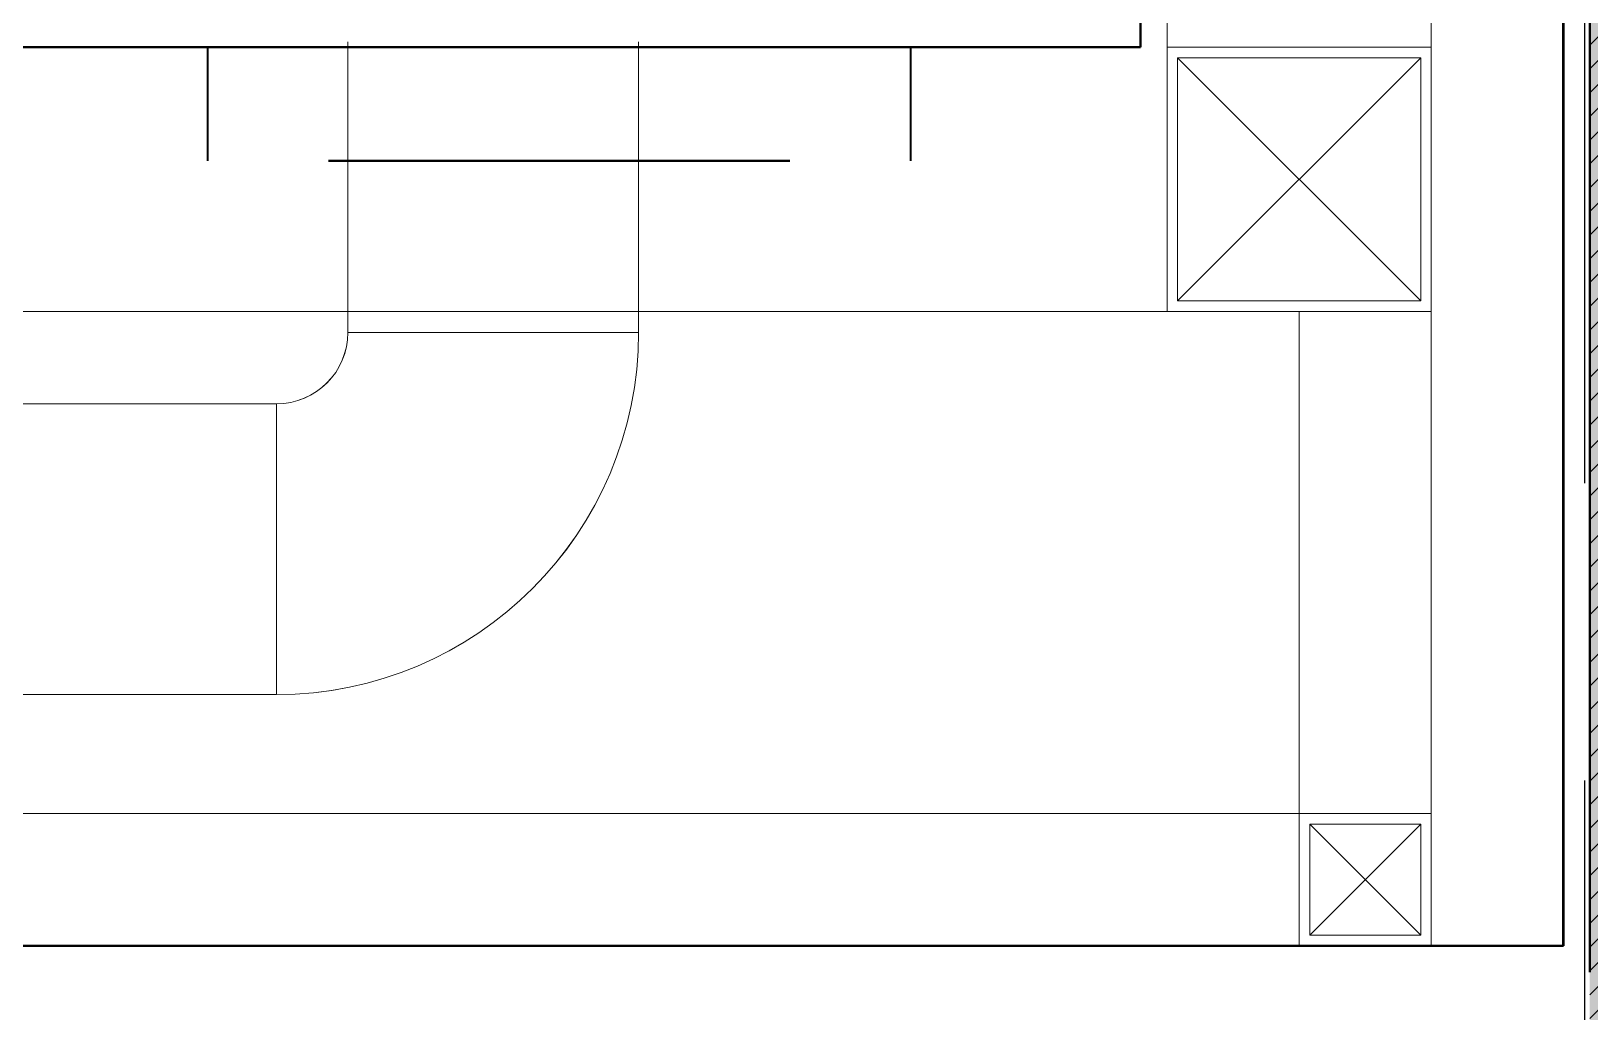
# Model space of a CAD drawing. Header units: millimetres. Extents: x -25371 to 2282244, y -90657 to 147824.
# Drawn here: x 1889905.3 to 1890200.2, y 2039.8 to 2225.3 of the extents above; entities that cross this region are included whole.
import ezdxf
from ezdxf.enums import TextEntityAlignment as Align

# ---------------------------------------------------------------- set-up
doc = ezdxf.new("R2010")
doc.units = ezdxf.units.MM
doc.linetypes.add('CENTER', pattern=[50.8, 31.75, -6.35, 6.35, -6.35])
doc.linetypes.add('TA_GL_000.90000', pattern=[2.475, 0.9, -0.225, 0.225, -0.225, 0.9])
for name, color, linetype in [('000 - 0_SYM_DWG_GRIDLINE_MAIN_COLOR_251', 7, 'Continuous'), ('000 - 0_SYM_DWG_SLOPE-SYM_TEXT_COLOR_3', 7, 'Continuous'), ('000 - CONCRETE_COL_HATCH_', 7, 'Continuous'), ('000 - GRID', 7, 'CENTER')]:
    doc.layers.add(name, color=color, linetype=linetype)
doc.layers.add('A-GLAZ-CURT', color=7, linetype='Continuous', lineweight=35)
doc.layers.add('P-PIPE', color=7, linetype='Continuous', lineweight=35)
doc.styles.add('Arial', font='arial.ttf', dxfattribs={"height": 300})
doc.styles.add('TA', font='', dxfattribs={"height": 4.5})
doc.styles.get('TA').set_extended_font_data('Cordia New')

# ---------------------------------------------------------------- blocks, each defined once
blk = doc.blocks.new('DPA_CP_Entrance Canopy Lower - Depth 4200-5687027-VS01 - ELEVATION 4')
at = {"layer": 'A-GLAZ-CURT', "color": 7}
for p, q in [((4265.96, 106945), (4265.96, 106795)), ((4265.96, 106795), (4265.96, 106945)), ((4345.96, 106625), (4345.96, 106815)), ((4345.96, 106815), (4345.96, 106625)), ((4350.96, 106800), (4350.96, 106620)), ((4265.96, 106795), (4020.97, 106795)), ((4020.98, 106795), (4265.96, 106795)), ((1800.96, 106625), (4345.96, 106625)), ((4345.96, 106625), (1800.96, 106625))]:
    blk.add_line(p, q, dxfattribs=at)
at = {"layer": 'A-GLAZ-CURT', "color": 7, "lineweight": 9}
for p, q in [((4270.96, 106945), (4270.96, 106745)), ((4320.96, 106945), (4320.96, 106625)), ((4115.97, 106741.02), (4115.97, 106796.02)), ((4170.97, 106796.02), (4170.97, 106741.02)), ((4270.96, 106745), (4270.96, 106795)), ((4270.96, 106795), (4320.96, 106795)), ((4320.96, 106795), (4320.96, 106745)), ((4272.96, 106747), (4272.96, 106793)), ((4272.96, 106747), (4318.96, 106793)), ((4318.96, 106747), (4272.96, 106793)), ((4272.96, 106793), (4318.96, 106793)), ((4318.96, 106793), (4318.96, 106747)), ((4320.96, 106745), (1800.96, 106745)), ((4320.96, 106745), (4270.96, 106745)), ((4318.96, 106747), (4272.96, 106747)), ((4295.96, 106745), (4295.96, 106650)), ((4170.97, 106741.02), (4115.97, 106741.02)), ((4047.47, 106727.52), (4102.47, 106727.52)), ((4102.47, 106727.52), (4102.47, 106672.52)), ((4102.47, 106672.52), (4047.47, 106672.52)), ((1937, 106650), (4295.96, 106650)), ((4295.96, 106625), (4295.96, 106650)), ((4295.96, 106650), (4320.96, 106650)), ((4320.96, 106650), (4320.96, 106625)), ((4297.96, 106627), (4318.96, 106648)), ((4318.96, 106627), (4297.96, 106648)), ((4297.96, 106627), (4297.96, 106648)), ((4297.96, 106648), (4318.96, 106648)), ((4318.96, 106648), (4318.96, 106627)), ((4318.96, 106627), (4297.96, 106627)), ((4320.96, 106625), (4295.96, 106625))]:
    blk.add_line(p, q, dxfattribs=at)
for radius in [68.5, 13.5]:
    blk.add_arc((4102.47, 106741.02), radius, 270, 0, dxfattribs=at)
blk = doc.blocks.new('DPA_CP_Entrance Canopy Lower - Depth 4200-V69-VS01 - ELEVATION 4')
at = {"layer": 'A-GLAZ-CURT', "color": 7}
for p, q in [((4265.96, 106945), (4265.96, 106795)), ((4265.96, 106795), (4265.96, 106945)), ((4345.96, 106625), (4345.96, 106815)), ((4345.96, 106815), (4345.96, 106625)), ((4350.96, 106800), (4350.96, 106620)), ((4350.96, 106620), (4350.96, 106800)), ((4265.96, 106795), (4020.97, 106795)), ((4020.97, 106795), (4265.96, 106795)), ((1800.96, 106625), (4345.96, 106625)), ((4345.96, 106625), (1800.96, 106625))]:
    blk.add_line(p, q, dxfattribs=at)
at = {"layer": 'A-GLAZ-CURT', "color": 7, "lineweight": 9}
for p, q in [((4270.96, 106945), (4270.96, 106745)), ((4320.96, 106815), (4320.96, 106625)), ((4115.97, 106741.02), (4115.97, 106795)), ((4170.97, 106795), (4170.97, 106741.02)), ((4270.96, 106745), (4270.96, 106795)), ((4270.96, 106795), (4320.96, 106795)), ((4320.96, 106795), (4320.96, 106745)), ((4272.96, 106747), (4272.96, 106793)), ((4272.96, 106747), (4318.96, 106793)), ((4318.96, 106747), (4272.96, 106793)), ((4272.96, 106793), (4318.96, 106793)), ((4318.96, 106793), (4318.96, 106747)), ((4320.96, 106745), (1800.96, 106745)), ((4320.96, 106745), (4270.96, 106745)), ((4318.96, 106747), (4272.96, 106747)), ((4295.96, 106745), (4295.96, 106650)), ((4170.97, 106741.02), (4115.97, 106741.02)), ((4047.47, 106727.52), (4102.47, 106727.52)), ((4102.47, 106727.52), (4102.47, 106672.52)), ((4102.47, 106672.52), (4047.47, 106672.52)), ((1937, 106650), (4295.96, 106650)), ((4295.96, 106625), (4295.96, 106650)), ((4295.96, 106650), (4320.96, 106650)), ((4320.96, 106650), (4320.96, 106625)), ((4297.96, 106627), (4318.96, 106648)), ((4318.96, 106627), (4297.96, 106648)), ((4297.96, 106627), (4297.96, 106648)), ((4297.96, 106648), (4318.96, 106648)), ((4318.96, 106648), (4318.96, 106627)), ((4318.96, 106627), (4297.96, 106627)), ((4320.96, 106625), (4295.96, 106625))]:
    blk.add_line(p, q, dxfattribs=at)
for radius in [68.5, 13.5]:
    blk.add_arc((4102.47, 106741.02), radius, 270, 0, dxfattribs=at)
blk = doc.blocks.new('DPA_CP_Entrance Canopy Lower - Depth 4200-V70-VS01 - ELEVATION 4')
at = {"layer": 'A-GLAZ-CURT', "color": 7}
for p, q in [((4265.96, 106945), (4265.96, 106795)), ((4265.96, 106795), (4265.96, 106945)), ((4345.96, 106625), (4345.96, 106815)), ((4345.96, 106815), (4345.96, 106625)), ((4350.96, 106800), (4350.96, 106620)), ((4350.96, 106620), (4350.96, 106800)), ((4265.96, 106795), (4020.97, 106795)), ((4020.97, 106795), (4265.96, 106795)), ((1800.96, 106625), (4345.96, 106625)), ((4345.96, 106625), (1800.96, 106625))]:
    blk.add_line(p, q, dxfattribs=at)
at = {"layer": 'A-GLAZ-CURT', "color": 7, "lineweight": 9}
for p, q in [((4270.96, 106945), (4270.96, 106745)), ((4320.96, 106815), (4320.96, 106625)), ((4115.97, 106741.02), (4115.97, 106795)), ((4170.97, 106795), (4170.97, 106741.02)), ((4270.96, 106745), (4270.96, 106795)), ((4270.96, 106795), (4320.96, 106795)), ((4320.96, 106795), (4320.96, 106745)), ((4272.96, 106747), (4272.96, 106793)), ((4272.96, 106747), (4318.96, 106793)), ((4318.96, 106747), (4272.96, 106793)), ((4272.96, 106793), (4318.96, 106793)), ((4318.96, 106793), (4318.96, 106747)), ((4320.96, 106745), (1800.96, 106745)), ((4320.96, 106745), (4270.96, 106745)), ((4318.96, 106747), (4272.96, 106747)), ((4295.96, 106745), (4295.96, 106650)), ((4170.97, 106741.02), (4115.97, 106741.02)), ((4047.47, 106727.52), (4102.47, 106727.52)), ((4102.47, 106727.52), (4102.47, 106672.52)), ((4102.47, 106672.52), (4047.47, 106672.52)), ((1937, 106650), (4295.96, 106650)), ((4295.96, 106625), (4295.96, 106650)), ((4295.96, 106650), (4320.96, 106650)), ((4320.96, 106650), (4320.96, 106625)), ((4297.96, 106627), (4318.96, 106648)), ((4318.96, 106627), (4297.96, 106648)), ((4297.96, 106627), (4297.96, 106648)), ((4297.96, 106648), (4318.96, 106648)), ((4318.96, 106648), (4318.96, 106627)), ((4318.96, 106627), (4297.96, 106627)), ((4320.96, 106625), (4295.96, 106625))]:
    blk.add_line(p, q, dxfattribs=at)
for radius in [68.5, 13.5]:
    blk.add_arc((4102.47, 106741.02), radius, 270, 0, dxfattribs=at)
blk = doc.blocks.new('DPA_CP_Entrance Canopy Lower - Depth 4200-V71-VS01 - ELEVATION 4')
at = {"layer": 'A-GLAZ-CURT', "color": 7}
for p, q in [((4265.96, 106945), (4265.96, 106795)), ((4265.96, 106795), (4265.96, 106945)), ((4345.96, 106625), (4345.96, 106815)), ((4345.96, 106815), (4345.96, 106625)), ((4350.96, 106800), (4350.96, 106620)), ((4350.96, 106620), (4350.96, 106800)), ((4265.96, 106795), (4020.97, 106795)), ((4020.97, 106795), (4265.96, 106795)), ((1800.96, 106625), (4345.96, 106625)), ((4345.96, 106625), (1800.96, 106625))]:
    blk.add_line(p, q, dxfattribs=at)
at = {"layer": 'A-GLAZ-CURT', "color": 7, "lineweight": 9}
for p, q in [((4270.96, 106945), (4270.96, 106745)), ((4320.96, 106815), (4320.96, 106625)), ((4115.96, 106741.02), (4115.96, 106795)), ((4170.96, 106795), (4170.96, 106741.02)), ((4270.96, 106745), (4270.96, 106795)), ((4270.96, 106795), (4320.96, 106795)), ((4320.96, 106795), (4320.96, 106745)), ((4272.96, 106747), (4272.96, 106793)), ((4272.96, 106747), (4318.96, 106793)), ((4318.96, 106747), (4272.96, 106793)), ((4272.96, 106793), (4318.96, 106793)), ((4318.96, 106793), (4318.96, 106747)), ((4320.96, 106745), (1800.96, 106745)), ((4320.96, 106745), (4270.96, 106745)), ((4318.96, 106747), (4272.96, 106747)), ((4295.96, 106745), (4295.96, 106650)), ((4170.96, 106741.02), (4115.96, 106741.02)), ((4047.46, 106727.52), (4102.46, 106727.52)), ((4102.46, 106727.52), (4102.46, 106672.52)), ((4102.46, 106672.52), (4047.46, 106672.52)), ((1937, 106650), (4295.96, 106650)), ((4295.96, 106625), (4295.96, 106650)), ((4295.96, 106650), (4320.96, 106650)), ((4320.96, 106650), (4320.96, 106625)), ((4297.96, 106627), (4318.96, 106648)), ((4318.96, 106627), (4297.96, 106648)), ((4297.96, 106627), (4297.96, 106648)), ((4297.96, 106648), (4318.96, 106648)), ((4318.96, 106648), (4318.96, 106627)), ((4318.96, 106627), (4297.96, 106627)), ((4320.96, 106625), (4295.96, 106625))]:
    blk.add_line(p, q, dxfattribs=at)
for radius, end in [(68.5, 0), (13.5, 360)]:
    blk.add_arc((4102.46, 106741.02), radius, 270, end, dxfattribs=at)
blk = doc.blocks.new('DPA_CP_Entrance Canopy Lower - Depth 4200-V72-VS01 - ELEVATION 4')
at = {"layer": 'A-GLAZ-CURT', "color": 7}
for p, q in [((4265.96, 106945), (4265.96, 106795)), ((4265.96, 106795), (4265.96, 106945)), ((4345.96, 106625), (4345.96, 106815)), ((4345.96, 106815), (4345.96, 106625)), ((4350.96, 106800), (4350.96, 106620)), ((4350.96, 106620), (4350.96, 106800)), ((4265.96, 106795), (4020.97, 106795)), ((4020.97, 106795), (4265.96, 106795)), ((1800.96, 106625), (4345.96, 106625)), ((4345.96, 106625), (1800.96, 106625))]:
    blk.add_line(p, q, dxfattribs=at)
at = {"layer": 'A-GLAZ-CURT', "color": 7, "lineweight": 9}
for p, q in [((4270.96, 106945), (4270.96, 106745)), ((4320.96, 106815), (4320.96, 106625)), ((4115.96, 106741.02), (4115.96, 106795)), ((4170.96, 106795), (4170.96, 106741.02)), ((4270.96, 106745), (4270.96, 106795)), ((4270.96, 106795), (4320.96, 106795)), ((4320.96, 106795), (4320.96, 106745)), ((4272.96, 106747), (4272.96, 106793)), ((4272.96, 106747), (4318.96, 106793)), ((4318.96, 106747), (4272.96, 106793)), ((4272.96, 106793), (4318.96, 106793)), ((4318.96, 106793), (4318.96, 106747)), ((4320.96, 106745), (1800.96, 106745)), ((4320.96, 106745), (4270.96, 106745)), ((4318.96, 106747), (4272.96, 106747)), ((4295.96, 106745), (4295.96, 106650)), ((4170.96, 106741.02), (4115.96, 106741.02)), ((4047.46, 106727.52), (4102.46, 106727.52)), ((4102.46, 106727.52), (4102.46, 106672.52)), ((4102.46, 106672.52), (4047.46, 106672.52)), ((1936.99, 106650), (4295.96, 106650)), ((4295.96, 106625), (4295.96, 106650)), ((4295.96, 106650), (4320.96, 106650)), ((4320.96, 106650), (4320.96, 106625)), ((4297.96, 106627), (4318.96, 106648)), ((4318.96, 106627), (4297.96, 106648)), ((4297.96, 106627), (4297.96, 106648)), ((4297.96, 106648), (4318.96, 106648)), ((4318.96, 106648), (4318.96, 106627)), ((4318.96, 106627), (4297.96, 106627)), ((4320.96, 106625), (4295.96, 106625))]:
    blk.add_line(p, q, dxfattribs=at)
for radius in [68.5, 13.5]:
    blk.add_arc((4102.46, 106741.02), radius, 270, 0, dxfattribs=at)
blk = doc.blocks.new('DPA_CP_Entrance Canopy Lower - Depth 4200-V73-VS01 - ELEVATION 4')
at = {"layer": 'A-GLAZ-CURT', "color": 7}
for p, q in [((4265.96, 106795), (4265.96, 106945)), ((4265.95, 106837.95), (4265.95, 106795)), ((4345.95, 106625), (4345.95, 106815)), ((4345.96, 106815), (4345.96, 106625)), ((4350.95, 106800), (4350.95, 106620)), ((4350.96, 106620), (4350.96, 106800)), ((4089.57, 106795), (4020.97, 106795)), ((4020.97, 106795), (4265.96, 106795)), ((4265.95, 106795), (4222.3, 106795)), ((1800.95, 106625), (4345.95, 106625)), ((4345.96, 106625), (1800.96, 106625))]:
    blk.add_line(p, q, dxfattribs=at)
at = {"layer": 'A-GLAZ-CURT', "color": 7, "lineweight": 9}
for p, q in [((4270.96, 106945), (4270.96, 106745)), ((4320.96, 106815), (4320.96, 106625)), ((4115.96, 106741.02), (4115.96, 106795)), ((4170.96, 106795), (4170.96, 106741.02)), ((4270.96, 106745), (4270.96, 106795)), ((4270.96, 106795), (4320.96, 106795)), ((4320.96, 106795), (4320.96, 106745)), ((4272.96, 106747), (4272.96, 106793)), ((4272.96, 106747), (4318.96, 106793)), ((4318.96, 106747), (4272.96, 106793)), ((4272.96, 106793), (4318.96, 106793)), ((4318.96, 106793), (4318.96, 106747)), ((4320.96, 106745), (1800.96, 106745)), ((4320.96, 106745), (4270.96, 106745)), ((4318.96, 106747), (4272.96, 106747)), ((4295.96, 106745), (4295.96, 106650)), ((4170.96, 106741.02), (4115.96, 106741.02)), ((4047.46, 106727.52), (4102.46, 106727.52)), ((4102.46, 106727.52), (4102.46, 106672.52)), ((4102.46, 106672.52), (4047.46, 106672.52)), ((1936.99, 106650), (4295.96, 106650)), ((4295.96, 106625), (4295.96, 106650)), ((4295.96, 106650), (4320.96, 106650)), ((4320.96, 106650), (4320.96, 106625)), ((4297.96, 106627), (4318.96, 106648)), ((4318.96, 106627), (4297.96, 106648)), ((4297.96, 106627), (4297.96, 106648)), ((4297.96, 106648), (4318.96, 106648)), ((4318.96, 106648), (4318.96, 106627)), ((4318.96, 106627), (4297.96, 106627)), ((4320.96, 106625), (4295.96, 106625))]:
    blk.add_line(p, q, dxfattribs=at)
for radius in [68.5, 13.5]:
    blk.add_arc((4102.46, 106741.02), radius, 270, 0, dxfattribs=at)
blk = doc.blocks.new('ø100 RD_ - ø100 RD_-4180713-VS01 - ELEVATION 4')
at = {"layer": 'P-PIPE', "color": 7}
for p, q in [((4089.41, 106795), (4089.41, 106773.48)), ((4222.46, 106773.48), (4222.46, 106795)), ((4112.29, 106773.48), (4199.58, 106773.48)), ((4199.58, 106773.48), (4112.29, 106773.48))]:
    blk.add_line(p, q, dxfattribs=at)
blk = doc.blocks.new('C-1-VS01_REV00_20260616-140725_ELEVATION_4_EX')
at = {"layer": '000 - CONCRETE_COL_HATCH_'}
h = blk.add_hatch(dxfattribs=at)
h.set_pattern_fill('AR-CONC', scale=0.05, angle=-2e-15)
h.paths.add_polyline_path([(16572.78, 106950), (14053.64, 107184.7), (14054.29, 106600), (16572.78, 106600)])
h.paths.add_polyline_path([(15271.82, 105750), (15271.82, 103600), (16721.82, 103600), (16721.82, 108700), (14053.64, 108700), (14053.64, 107184.7), (14053.64, 103600), (14171.82, 103600), (14171.82, 105750)])
h = blk.add_hatch(dxfattribs=at)
h.set_pattern_fill('ANSI31', angle=-2e-15)
h.paths.add_polyline_path([(16572.79, 106950), (14053.64, 107184.7), (14054.29, 106600), (16572.79, 106600)])
h.paths.add_polyline_path([(15271.83, 105750), (15271.83, 103600), (16721.82, 103600), (16721.82, 108700), (14053.64, 108700), (14053.64, 107184.7), (14053.64, 103600), (14171.83, 103600), (14171.83, 105750)])
at = {"layer": 'A-GLAZ-CURT', "color": 7}
for name in ['DPA_CP_Entrance Canopy Lower - Depth 4200-5687027-VS01 - ELEVATION 4', 'DPA_CP_Entrance Canopy Lower - Depth 4200-V69-VS01 - ELEVATION 4', 'DPA_CP_Entrance Canopy Lower - Depth 4200-V70-VS01 - ELEVATION 4', 'DPA_CP_Entrance Canopy Lower - Depth 4200-V71-VS01 - ELEVATION 4', 'DPA_CP_Entrance Canopy Lower - Depth 4200-V72-VS01 - ELEVATION 4', 'DPA_CP_Entrance Canopy Lower - Depth 4200-V73-VS01 - ELEVATION 4']:
    blk.add_blockref(name, (12221.82, 0), dxfattribs=at)
at = {"layer": 'P-PIPE', "color": 7}
blk.add_blockref('ø100 RD_ - ø100 RD_-4180713-VS01 - ELEVATION 4', (12221.82, 0), dxfattribs=at)
blk = doc.blocks.new('*U459')
at = {"layer": '000 - 0_SYM_DWG_GRIDLINE_MAIN_COLOR_251', "color": 7, "linetype": 'ByBlock', "ltscale": 5}
blk.add_line((20, 0), (-181.5, 0), dxfattribs=at)
at = {"color": 7, "style": 'TA', "flags": 1}
blk.add_attdef('LOCATION', (6, -6), '', height=4.5, rotation=270, dxfattribs=at)
at = {"layer": '000 - 0_SYM_DWG_SLOPE-SYM_TEXT_COLOR_3', "color": 7, "style": 'Arial'}
blk.add_attdef('GRID-HEAD', text='', height=4, rotation=90, dxfattribs=at).set_placement((40, 0), align=Align.MIDDLE_CENTER)
blk = doc.blocks.new('C-1-VS01_REV00_20260616-141122_ELEVATION_4_DIMS')
at = {"layer": '000 - GRID', "color": 7, "linetype": 'TA_GL_000.90000', "xscale": 50.00000000000004, "yscale": 50.00000000000004, "zscale": 50.00000000000004, "rotation": 270}
blk.add_blockref('*U459', (16571.82, 100625), dxfattribs=at)

msp = doc.modelspace()

# ---------------------------------------------------------------- block references
at = {"color": 7}
for name in ['C-1-VS01_REV00_20260616-141122_ELEVATION_4_DIMS', 'C-1-VS01_REV00_20260616-140725_ELEVATION_4_EX']:
    msp.add_blockref(name, (1873627.43, -104572.744), dxfattribs=at)

doc.saveas('drawing.dxf')
